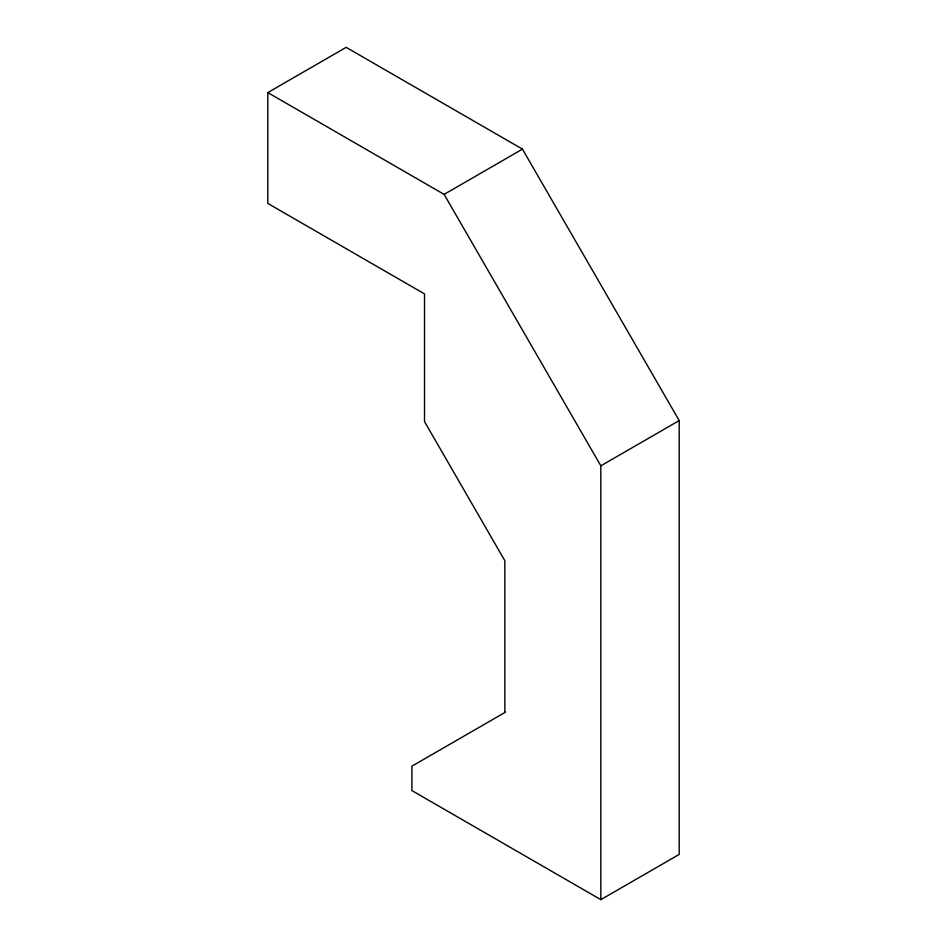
<?xml version="1.0" encoding="UTF-8"?>
<svg xmlns="http://www.w3.org/2000/svg" width="947" height="947" viewBox="0 0 947 947"><rect width="100%" height="100%" fill="white"/><g stroke="black" fill="none" stroke-linecap="round" stroke-linejoin="round"><path stroke-width="1.42" d="M504.846 712.511L504.846 560.719L424.528 421.604L424.528 293.913L267.8 203.427L267.8 92.593L346.164 47.35L522.472 149.141L679.2 420.586L679.2 854.407L600.836 899.65L411.886 790.567L411.886 766.182L505.532 712.12M267.8 92.593L444.119 194.384L522.472 149.141M600.836 899.65L600.836 465.829L679.2 420.586M444.119 194.384L600.836 465.829"/></g></svg>
